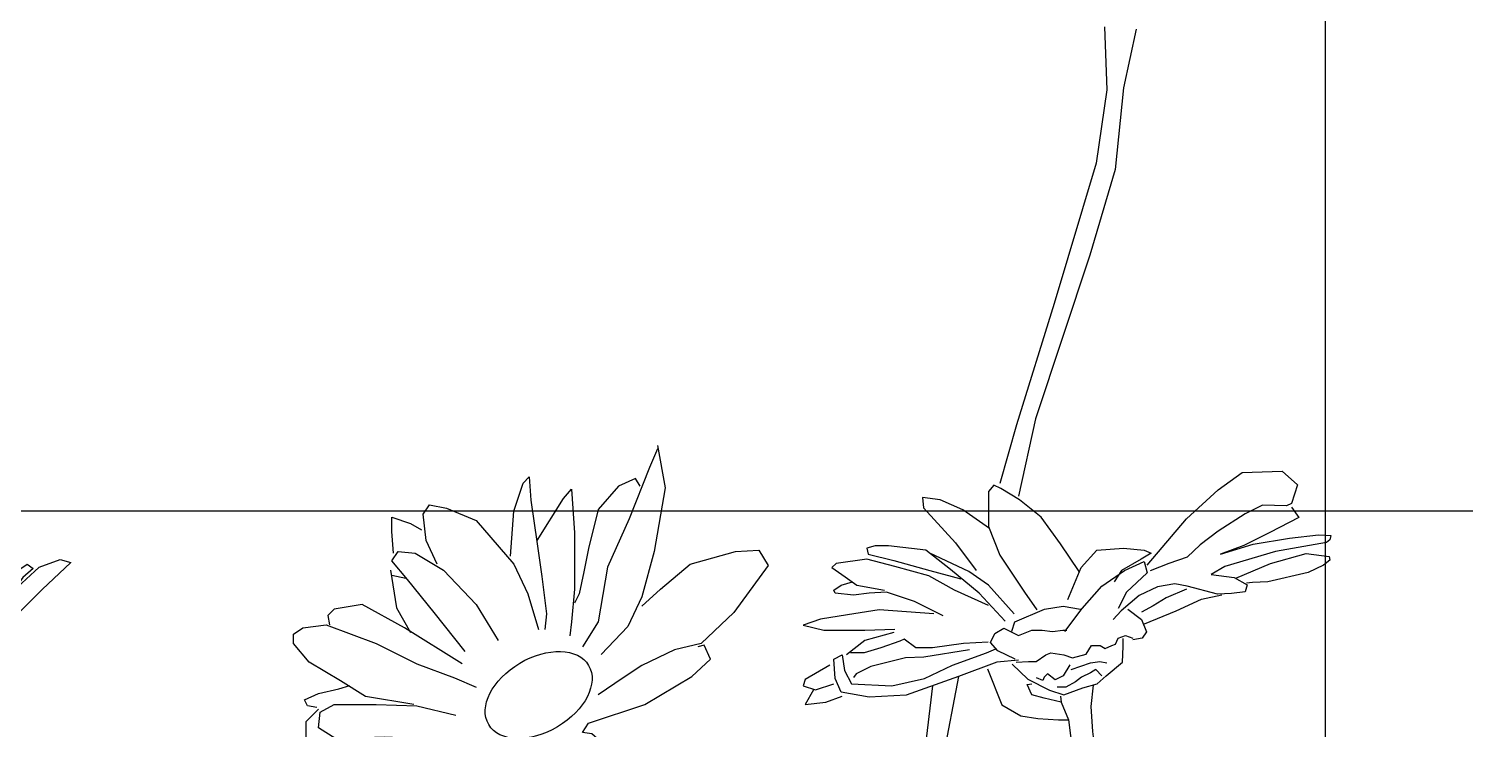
# Model space of a CAD drawing. Extents: x 363 to 3402, y 2599 to 6452.
# Drawn here: x 1335.1 to 1523.6, y 4466.5 to 4558.5 of the extents above; entities that cross this region are included whole.
import ezdxf

# ---------------------------------------------------------------- set-up
doc = ezdxf.new("R2010")
doc.units = 0
doc.header["$LTSCALE"] = 10
doc.header["$MEASUREMENT"] = 0
for name, color, linetype in [('3', 3, 'CONTINUOUS'), ('7', 7, 'CONTINUOUS'), ('TEXT', 3, 'CONTINUOUS')]:
    doc.layers.add(name, color=color, linetype=linetype)

msp = doc.modelspace()

# ---------------------------------------------------------------- linework, layer by layer
at = {"layer": '3'}
for points in [[(1471.75, 4474.96), (1470.86, 4473.53), (1469.79, 4472.99), (1468.81, 4473.8), (1468.36, 4473.35), (1468.18, 4472.9), (1467.38, 4473.26)], [(1475.95, 4473.53), (1475.15, 4474.33), (1474.44, 4473.89), (1473.27, 4473.35), (1472.47, 4472.73), (1471.22, 4472.01), (1470.06, 4472.01)], [(1471.93, 4474.33), (1474.44, 4475.23), (1475.69, 4475.4), (1476.58, 4475.23)]]:
    msp.add_lwpolyline(points, dxfattribs=at)
at = {"layer": '7'}
for points in [[(1476.3, 4558.74), (1476.58, 4550.49), (1475.2, 4540.86), (1469.69, 4522.43), (1464.74, 4506.47), (1462.53, 4498.77)], [(1480.43, 4558.46), (1478.78, 4550.76), (1477.68, 4540.03), (1474.38, 4528.75), (1467.22, 4507.29), (1465.01, 4497.12)], [(1417.6, 4503.34), (1416.57, 4500.89), (1413.91, 4494.13), (1411.04, 4487.79), (1409.81, 4480.62), (1407.76, 4477.34)], [(1417.6, 4503.75), (1418.62, 4498.23), (1417.19, 4489.83), (1415.55, 4483.9), (1413.71, 4480.01), (1410.22, 4476.32)], [(1398.34, 4489.22), (1398.75, 4495.16), (1399.97, 4498.84), (1400.79, 4499.66), (1401, 4496.59), (1401.82, 4490.86), (1402.43, 4486.56), (1403.05, 4481.64), (1402.84, 4479.6)], [(1415.35, 4498.43), (1414.73, 4499.45), (1412.48, 4498.43), (1409.81, 4495.36), (1408.58, 4490.24), (1407.97, 4487.17), (1407.35, 4484.3), (1406.74, 4483.08)], [(1481.9, 4488.06), (1487.04, 4494.14), (1491.22, 4497.95), (1494.36, 4500.23), (1499.6, 4500.42), (1501.6, 4498.61), (1500.84, 4496.14), (1500.17, 4495.85), (1497.03, 4495.95), (1494.75, 4494.81), (1491.22, 4492.53), (1488.84, 4490.72), (1487.13, 4489.1), (1484.75, 4488.25), (1482.28, 4487.3)], [(1401.82, 4491.27), (1405.3, 4496.79), (1406.33, 4498.02), (1406.74, 4492.29), (1406.74, 4484.92), (1406.33, 4480.62), (1406.12, 4478.78)], [(1461.2, 4492.87), (1457.69, 4495.3), (1454.71, 4496.65), (1452.41, 4496.92), (1452.55, 4495.57), (1456.74, 4490.98), (1459.44, 4487.33)], [(1472.96, 4487.2), (1470.53, 4490.85), (1467.96, 4494.36), (1465.12, 4496.65), (1462.69, 4498.14), (1461.74, 4498.54), (1461.07, 4497.73), (1461.07, 4493.14), (1462.55, 4489.36), (1465.8, 4484.5), (1467.42, 4482.2)], [(1388.7, 4488.19), (1387.27, 4491.27), (1386.86, 4494.75), (1387.68, 4495.97), (1389.93, 4495.56), (1393.83, 4493.93), (1398.75, 4488.19), (1400.59, 4484.3), (1402.02, 4479.6)], [(1500.84, 4495.66), (1501.79, 4494.33), (1497.98, 4492.34), (1494.56, 4490.63), (1491.51, 4489.48), (1495.79, 4490.82), (1500.55, 4491.58), (1504.36, 4492.05), (1505.98, 4491.96), (1505.88, 4491.39), (1505.41, 4491.01), (1498.74, 4489.86), (1492.08, 4487.87), (1490.27, 4486.82), (1493.32, 4486.44), (1495.03, 4485.49), (1494.75, 4484.54), (1492.94, 4484.35), (1491.13, 4484.25), (1487.13, 4485.3), (1485.51, 4485.59), (1483.23, 4485.21), (1480.85, 4484.06), (1478.47, 4482.07), (1477.42, 4480.93)], [(1382.97, 4489.63), (1382.76, 4492.49), (1382.76, 4494.34), (1385.22, 4493.52), (1386.65, 4492.7)], [(1392.39, 4476.73), (1388.29, 4481.85), (1384.81, 4486.15), (1382.76, 4488.6), (1383.58, 4489.83), (1385.83, 4489.63), (1389.52, 4487.38), (1393.83, 4482.87), (1396.7, 4478.16)], [(1415.55, 4482.67), (1418.01, 4484.92), (1421.9, 4488.19), (1427.85, 4489.83), (1430.92, 4490.04), (1432.15, 4487.99), (1427.64, 4481.85), (1423.34, 4477.75), (1419.85, 4476.93), (1415.55, 4474.89), (1413.09, 4473.25), (1409.81, 4471)], [(1463.23, 4480.71), (1459.85, 4484.36), (1456.06, 4487.47), (1452.82, 4490.03), (1447.95, 4490.57), (1446.19, 4490.57), (1445.11, 4490.3), (1445.25, 4489.49), (1448.63, 4488.68), (1453.36, 4487.33), (1457.41, 4486.25)], [(1464.45, 4481.66), (1461.07, 4485.44), (1458.5, 4487.2), (1453.36, 4489.63)], [(1471.48, 4483.55), (1473.23, 4487.74), (1475.26, 4490.03), (1478.78, 4490.3), (1481.48, 4490.03), (1482.43, 4489.63), (1481.08, 4488.82), (1478.51, 4487.33), (1477.56, 4485.85)], [(1493.51, 4486.35), (1498.08, 4488.25), (1502.74, 4489.58), (1505.79, 4489.2), (1505.88, 4488.72), (1505.03, 4488.06), (1503.03, 4487.11), (1497.7, 4485.87), (1495.7, 4485.78), (1494.94, 4485.68)], [(1330.16, 4484.65), (1333.12, 4487.01), (1334.89, 4488.19), (1335.68, 4487.6), (1334.3, 4486.42), (1332.92, 4484.45), (1331.34, 4483.07), (1336.47, 4487.8), (1339.23, 4488.78), (1340.61, 4488.39), (1336.86, 4484.84), (1332.72, 4480.71), (1330.36, 4479.13)], [(1382.56, 4487.38), (1383.37, 4482.46), (1385.22, 4479.19)], [(1461.07, 4482.74), (1456.6, 4484.77), (1453.22, 4486.66), (1448.76, 4487.87), (1445.11, 4488.82), (1441.05, 4488.28), (1440.51, 4487.74), (1442.27, 4486.52), (1443.76, 4485.44), (1447.41, 4484.77)], [(1471.07, 4479.36), (1473.37, 4482.34), (1475.94, 4485.31), (1478.91, 4487.33), (1481.48, 4488.55), (1481.89, 4487.06), (1479.18, 4484.5), (1478.1, 4482.34)], [(1382.76, 4486.76), (1384.6, 4486.35)], [(1455.12, 4481.39), (1451.33, 4483.28), (1447.68, 4484.5), (1445.38, 4484.36), (1443.35, 4484.09), (1440.92, 4484.36), (1440.78, 4484.77), (1441.73, 4485.44), (1443.22, 4485.85)], [(1487.04, 4484.92), (1484.37, 4483.78), (1482.66, 4482.73), (1481.13, 4481.88)], [(1481.52, 4480.36), (1485.7, 4482.07), (1489.03, 4483.59), (1491.7, 4484.16)], [(1391.98, 4475.09), (1384.4, 4479.8), (1378.87, 4482.87), (1375.18, 4482.26), (1374.36, 4481.44), (1374.56, 4480.21)], [(1453.9, 4481.66), (1446.73, 4482.2), (1442.54, 4481.53), (1439.03, 4480.98), (1436.73, 4480.17), (1439.43, 4479.5), (1444.84, 4479.5), (1448.76, 4479.63)], [(1464.12, 4479.39), (1464.53, 4480.62), (1468.42, 4482.26), (1470.88, 4482.67), (1473.13, 4482.26)], [(1479.33, 4482.26), (1481.13, 4480.93), (1481.8, 4479.31), (1481.23, 4478.45), (1479.99, 4478.26)], [(1385.63, 4469.77), (1379.28, 4470.79), (1376, 4472.84), (1371.9, 4475.3), (1369.85, 4477.75), (1369.85, 4478.98), (1371.08, 4479.8), (1374.15, 4480.21), (1380.71, 4477.75), (1386.04, 4475.09), (1390.96, 4473.25), (1393.83, 4472.02)], [(1464.58, 4475.72), (1462.28, 4476.8), (1461.34, 4477.88), (1461.88, 4479.09), (1463.09, 4479.77), (1464.99, 4478.82), (1466.74, 4479.5), (1468.1, 4479.5), (1469.45, 4479.36), (1470.8, 4479.5), (1471.34, 4479.5)], [(1448.63, 4479.23), (1444.84, 4478.15), (1442.41, 4476.26)], [(1461.03, 4477.96), (1457.79, 4477.77), (1453.7, 4477.2), (1451.51, 4477.2), (1449.99, 4478.34), (1449.42, 4478.05), (1446.94, 4477.2), (1444.75, 4476.53), (1442.94, 4476.53)], [(1464.16, 4475.05), (1466.21, 4473.08), (1469.07, 4471.65), (1470.95, 4471.03), (1473.45, 4471.92), (1475.33, 4472.46), (1476.49, 4473.53), (1478.64, 4475.31), (1478.72, 4477.37), (1478.72, 4478.44)], [(1464.67, 4475.32), (1466.29, 4475.41), (1467.33, 4475.41), (1468.57, 4476.27), (1469.24, 4476.55), (1470.95, 4476.27), (1472.09, 4475.89), (1473.9, 4476.36), (1474.57, 4477.5), (1475.71, 4477.5), (1476.38, 4477.12), (1477.23, 4477.5), (1477.71, 4477.69), (1478.09, 4478.45), (1479.04, 4478.83), (1479.99, 4478.45)], [(1398.54, 4461.99), (1396.49, 4460.15), (1397.93, 4459.33), (1399.57, 4459.33), (1399.36, 4460.35), (1398.95, 4461.58), (1400.18, 4460.35), (1403.05, 4460.35), (1405.1, 4461.17), (1408.17, 4461.37), (1410.63, 4461.99), (1410.43, 4464.65), (1408.99, 4465.88), (1407.76, 4466.08), (1408.58, 4467.31), (1415.96, 4469.77), (1422.11, 4473.45), (1424.57, 4475.71), (1423.75, 4477.55), (1422.93, 4477.34)], [(1464.99, 4475.58), (1462.15, 4475.31), (1457.14, 4473.42), (1450.25, 4470.99), (1445.38, 4470.72), (1441.73, 4471.39), (1440.92, 4473.15), (1440.78, 4475.72), (1441.87, 4476.26), (1442.14, 4474.23), (1443.08, 4472.48), (1448.36, 4472.21), (1452.68, 4473.15), (1456.33, 4474.91), (1460.8, 4476.53), (1462.01, 4477.07)], [(1458.55, 4476.91), (1452.56, 4475.96), (1450.18, 4475.87), (1447.89, 4475.3), (1445.61, 4474.73), (1443.71, 4473.78), (1443.33, 4473.3)], [(1440.24, 4474.91), (1437, 4473.02), (1436.73, 4472.21), (1438.35, 4471.66), (1440.78, 4472.48)], [(1460.94, 4474.42), (1462.82, 4469.69), (1465.32, 4468.26), (1467.55, 4467.9), (1470.24, 4467.73), (1471.58, 4467.73)], [(1372.92, 4469.36), (1371.69, 4469.56), (1371.28, 4470.38), (1373.13, 4471.2), (1375.79, 4471.82), (1377.23, 4472.23)], [(1453.7, 4472.21), (1452.33, 4460.47), (1452.15, 4451.51), (1450.5, 4440.72), (1450.32, 4432.3)], [(1457.14, 4473.42), (1455.08, 4462.66), (1454.71, 4460.29)], [(1462.83, 4421.28), (1469.09, 4434.24), (1474.58, 4446.95), (1475.45, 4454.84), (1475.28, 4462.01), (1474.75, 4466.22), (1474.54, 4469.48), (1474.82, 4472.31)], [(1470.59, 4470.05), (1468.36, 4470.58), (1466.75, 4471.03), (1466.12, 4472.37), (1466.75, 4472.46)], [(1438.08, 4471.66), (1437, 4469.77), (1439.7, 4470.04), (1441.87, 4470.85)], [(1470.5, 4470.85), (1470.59, 4470.05), (1471.58, 4467.73), (1472.29, 4461.92), (1472.74, 4452.73), (1469.85, 4442.96), (1464.81, 4431.14), (1458.02, 4420.08), (1453.24, 4412.04), (1447.7, 4402.74), (1444.3, 4394.14)], [(1373.54, 4463.63), (1371.49, 4465.06), (1371.49, 4467.52), (1373.13, 4469.15)], [(1399.36, 4464.86), (1391.78, 4465.06), (1381.74, 4465.47), (1375.38, 4465.26), (1373.13, 4466.7), (1373.33, 4468.75), (1375.18, 4469.77), (1380.71, 4469.77), (1386.04, 4469.56), (1391.16, 4468.34)]]:
    msp.add_lwpolyline(points, dxfattribs=at)
msp.add_ellipse((1402.02, 4471), major_axis=(6.56, 3.89), ratio=0.637035, dxfattribs=at)
at = {"layer": 'TEXT'}
msp.add_line((2959.11, 4495.13), (687.38, 4495.13), dxfattribs=at)
msp.add_lwpolyline([(1505.3, 3403.89), (1505.3, 6165.04), (1387.96, 6165.04)], dxfattribs=at)

doc.saveas('drawing.dxf')
